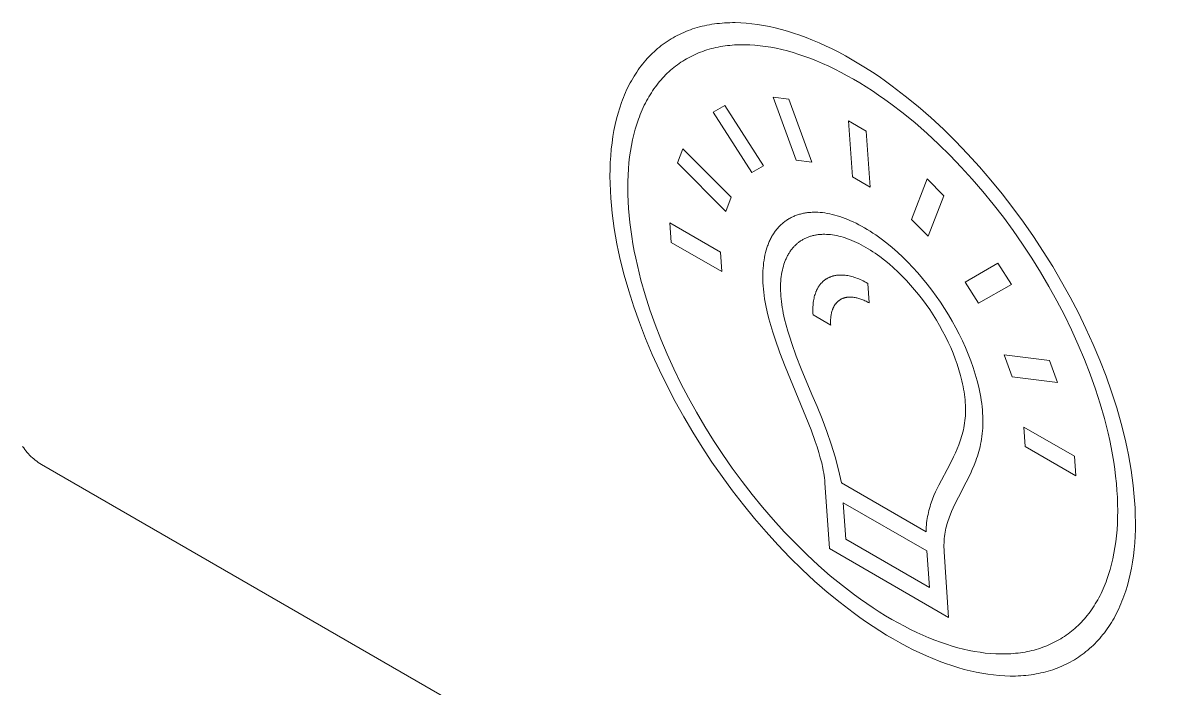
# Model space of a CAD drawing. Header units: millimetres. Extents: x -279 to 4999, y 61 to 3536.
# Drawn here: x 3484.8 to 3538, y 1897.8 to 1929.1 of the extents above; entities that cross this region are included whole.
import ezdxf

# ---------------------------------------------------------------- set-up
doc = ezdxf.new("R2010")
doc.units = ezdxf.units.MM
doc.layers.add('ZANO_R', color=7, linetype='Continuous', lineweight=0)

msp = doc.modelspace()

# ---------------------------------------------------------------- linework, layer by layer
at = {"layer": 'ZANO_R'}
for p, q in [((3516.853, 1928.907), (3516.74, 1928.881)), ((3516.967, 1928.931), (3516.853, 1928.907)), ((3517.083, 1928.953), (3516.967, 1928.931)), ((3517.2, 1928.973), (3517.083, 1928.953)), ((3517.318, 1928.991), (3517.2, 1928.973)), ((3517.437, 1929.006), (3517.318, 1928.991)), ((3517.557, 1929.019), (3517.437, 1929.006)), ((3517.678, 1929.03), (3517.557, 1929.019)), ((3517.801, 1929.039), (3517.678, 1929.03)), ((3517.924, 1929.046), (3517.801, 1929.039)), ((3518.049, 1929.05), (3517.924, 1929.046)), ((3518.174, 1929.052), (3518.049, 1929.05)), ((3518.301, 1929.052), (3518.174, 1929.052)), ((3518.557, 1929.044), (3518.301, 1929.052)), ((3518.818, 1929.028), (3518.557, 1929.044)), ((3519.083, 1929.003), (3518.818, 1929.028)), ((3519.351, 1928.968), (3519.083, 1929.003)), ((3519.623, 1928.924), (3519.351, 1928.968)), ((3519.9, 1928.871), (3519.623, 1928.924)), ((3515.477, 1928.397), (3515.38, 1928.343)), ((3515.575, 1928.449), (3515.477, 1928.397)), ((3515.675, 1928.499), (3515.575, 1928.449)), ((3515.776, 1928.547), (3515.675, 1928.499)), ((3515.878, 1928.592), (3515.776, 1928.547)), ((3515.981, 1928.636), (3515.878, 1928.592)), ((3516.086, 1928.677), (3515.981, 1928.636)), ((3516.192, 1928.717), (3516.086, 1928.677)), ((3516.299, 1928.754), (3516.192, 1928.717)), ((3516.407, 1928.789), (3516.299, 1928.754)), ((3516.517, 1928.822), (3516.407, 1928.789)), ((3516.628, 1928.852), (3516.517, 1928.822)), ((3516.74, 1928.881), (3516.628, 1928.852)), ((3520.179, 1928.809), (3519.9, 1928.871)), ((3520.463, 1928.737), (3520.179, 1928.809)), ((3520.749, 1928.656), (3520.463, 1928.737)), ((3521.04, 1928.565), (3520.749, 1928.656)), ((3521.333, 1928.464), (3521.04, 1928.565)), ((3521.63, 1928.355), (3521.333, 1928.464)), ((3514.741, 1927.906), (3514.655, 1927.835)), ((3514.828, 1927.974), (3514.741, 1927.906)), ((3514.916, 1928.041), (3514.828, 1927.974)), ((3515.007, 1928.105), (3514.916, 1928.041)), ((3515.098, 1928.168), (3515.007, 1928.105)), ((3515.191, 1928.228), (3515.098, 1928.168)), ((3515.285, 1928.286), (3515.191, 1928.228)), ((3515.38, 1928.343), (3515.285, 1928.286)), ((3517.177, 1927.83), (3517.281, 1927.857)), ((3517.281, 1927.857), (3517.387, 1927.881)), ((3517.387, 1927.881), (3517.493, 1927.904)), ((3517.493, 1927.904), (3517.601, 1927.924)), ((3517.601, 1927.924), (3517.71, 1927.943)), ((3517.71, 1927.943), (3517.82, 1927.959)), ((3517.82, 1927.959), (3517.931, 1927.974)), ((3517.931, 1927.974), (3518.043, 1927.986)), ((3518.043, 1927.986), (3518.156, 1927.996)), ((3518.156, 1927.996), (3518.27, 1928.004)), ((3518.27, 1928.004), (3518.385, 1928.01)), ((3518.385, 1928.01), (3518.501, 1928.014)), ((3518.501, 1928.014), (3518.619, 1928.016)), ((3518.619, 1928.016), (3518.737, 1928.016)), ((3518.737, 1928.016), (3518.976, 1928.009)), ((3518.976, 1928.009), (3519.219, 1927.994)), ((3519.219, 1927.994), (3519.466, 1927.97)), ((3519.466, 1927.97), (3519.716, 1927.938)), ((3519.716, 1927.938), (3519.97, 1927.897)), ((3519.97, 1927.897), (3520.227, 1927.848)), ((3520.227, 1927.848), (3520.488, 1927.79)), ((3521.929, 1928.235), (3521.63, 1928.355)), ((3522.232, 1928.106), (3521.929, 1928.235)), ((3522.538, 1927.967), (3522.232, 1928.106)), ((3522.847, 1927.818), (3522.538, 1927.967)), ((3514.17, 1927.369), (3514.095, 1927.284)), ((3514.247, 1927.451), (3514.17, 1927.369)), ((3514.326, 1927.532), (3514.247, 1927.451)), ((3514.406, 1927.611), (3514.326, 1927.532)), ((3514.487, 1927.688), (3514.406, 1927.611)), ((3514.57, 1927.762), (3514.487, 1927.688)), ((3514.655, 1927.835), (3514.57, 1927.762)), ((3515.924, 1927.302), (3516.013, 1927.355)), ((3516.013, 1927.355), (3516.104, 1927.405)), ((3516.104, 1927.405), (3516.195, 1927.454)), ((3516.195, 1927.454), (3516.288, 1927.5)), ((3516.288, 1927.5), (3516.382, 1927.545)), ((3516.382, 1927.545), (3516.477, 1927.588)), ((3516.477, 1927.588), (3516.574, 1927.628)), ((3516.574, 1927.628), (3516.671, 1927.667)), ((3516.671, 1927.667), (3516.77, 1927.703)), ((3516.77, 1927.703), (3516.87, 1927.738)), ((3516.87, 1927.738), (3516.971, 1927.771)), ((3516.971, 1927.771), (3517.073, 1927.801)), ((3517.073, 1927.801), (3517.177, 1927.83)), ((3520.488, 1927.79), (3520.752, 1927.723)), ((3520.752, 1927.723), (3521.02, 1927.647)), ((3521.02, 1927.647), (3521.29, 1927.562)), ((3521.29, 1927.562), (3521.564, 1927.469)), ((3521.564, 1927.469), (3521.841, 1927.366)), ((3521.841, 1927.366), (3522.12, 1927.255)), ((3523.158, 1927.659), (3522.847, 1927.818)), ((3523.472, 1927.491), (3523.158, 1927.659)), ((3523.788, 1927.312), (3523.472, 1927.491)), ((3524.106, 1927.125), (3523.788, 1927.312)), ((3513.739, 1926.83), (3513.673, 1926.733)), ((3513.807, 1926.925), (3513.739, 1926.83)), ((3513.877, 1927.018), (3513.807, 1926.925)), ((3513.948, 1927.108), (3513.877, 1927.018)), ((3514.021, 1927.197), (3513.948, 1927.108)), ((3514.095, 1927.284), (3514.021, 1927.197)), ((3515.181, 1926.744), (3515.258, 1926.814)), ((3515.258, 1926.814), (3515.337, 1926.881)), ((3515.337, 1926.881), (3515.417, 1926.947)), ((3515.417, 1926.947), (3515.498, 1927.011)), ((3515.498, 1927.011), (3515.581, 1927.073)), ((3515.581, 1927.073), (3515.665, 1927.134)), ((3515.665, 1927.134), (3515.75, 1927.192)), ((3515.75, 1927.192), (3515.837, 1927.248)), ((3515.837, 1927.248), (3515.924, 1927.302)), ((3522.12, 1927.255), (3522.402, 1927.134)), ((3522.402, 1927.134), (3522.688, 1927.004)), ((3522.688, 1927.004), (3522.975, 1926.866)), ((3522.975, 1926.866), (3523.266, 1926.718)), ((3524.422, 1926.93), (3524.106, 1927.125)), ((3524.736, 1926.727), (3524.422, 1926.93)), ((3513.423, 1926.327), (3513.365, 1926.221)), ((3513.483, 1926.432), (3513.423, 1926.327)), ((3513.545, 1926.534), (3513.483, 1926.432)), ((3513.608, 1926.635), (3513.545, 1926.534)), ((3513.673, 1926.733), (3513.608, 1926.635)), ((3514.678, 1926.204), (3514.745, 1926.286)), ((3514.745, 1926.286), (3514.815, 1926.367)), ((3514.815, 1926.367), (3514.885, 1926.446)), ((3514.885, 1926.446), (3514.957, 1926.524)), ((3514.957, 1926.524), (3515.03, 1926.599)), ((3515.03, 1926.599), (3515.105, 1926.672)), ((3515.105, 1926.672), (3515.181, 1926.744)), ((3523.266, 1926.718), (3523.558, 1926.561)), ((3523.558, 1926.561), (3523.854, 1926.394)), ((3523.854, 1926.394), (3524.149, 1926.219)), ((3525.049, 1926.517), (3524.736, 1926.727)), ((3525.36, 1926.3), (3525.049, 1926.517)), ((3525.67, 1926.075), (3525.36, 1926.3)), ((3513.148, 1925.776), (3513.098, 1925.661)), ((3513.2, 1925.89), (3513.148, 1925.776)), ((3513.253, 1926.003), (3513.2, 1925.89)), ((3513.308, 1926.113), (3513.253, 1926.003)), ((3513.365, 1926.221), (3513.308, 1926.113)), ((3514.302, 1925.669), (3514.361, 1925.762)), ((3514.361, 1925.762), (3514.421, 1925.854)), ((3514.421, 1925.854), (3514.483, 1925.944)), ((3514.483, 1925.944), (3514.547, 1926.033)), ((3514.547, 1926.033), (3514.612, 1926.119)), ((3514.612, 1926.119), (3514.678, 1926.204)), ((3524.149, 1926.219), (3524.444, 1926.037)), ((3524.444, 1926.037), (3524.737, 1925.848)), ((3524.737, 1925.848), (3525.029, 1925.653)), ((3526.283, 1925.606), (3525.67, 1926.075)), ((3512.958, 1925.301), (3512.873, 1925.053)), ((3513.003, 1925.423), (3512.958, 1925.301)), ((3513.049, 1925.543), (3513.003, 1925.423)), ((3513.098, 1925.661), (3513.049, 1925.543)), ((3514.03, 1925.173), (3514.081, 1925.275)), ((3514.081, 1925.275), (3514.134, 1925.376)), ((3514.134, 1925.376), (3514.189, 1925.476)), ((3514.189, 1925.476), (3514.245, 1925.573)), ((3514.245, 1925.573), (3514.302, 1925.669)), ((3520.072, 1925.557), (3521.155, 1922.601)), ((3520.814, 1925.465), (3520.072, 1925.557)), ((3521.897, 1922.509), (3520.814, 1925.465)), ((3525.029, 1925.653), (3525.319, 1925.45)), ((3525.319, 1925.45), (3525.608, 1925.241)), ((3525.608, 1925.241), (3526.18, 1924.804)), ((3526.888, 1925.111), (3526.283, 1925.606)), ((3512.795, 1924.797), (3512.724, 1924.533)), ((3512.873, 1925.053), (3512.795, 1924.797)), ((3513.796, 1924.632), (3513.84, 1924.744)), ((3513.84, 1924.744), (3513.885, 1924.854)), ((3513.885, 1924.854), (3513.932, 1924.962)), ((3513.932, 1924.962), (3513.98, 1925.068)), ((3513.98, 1925.068), (3514.03, 1925.173)), ((3517.807, 1925.159), (3517.266, 1924.848)), ((3517.266, 1924.848), (3519.079, 1922.018)), ((3519.62, 1922.328), (3517.807, 1925.159)), ((3526.18, 1924.804), (3526.744, 1924.342)), ((3527.485, 1924.591), (3526.888, 1925.111)), ((3512.66, 1924.262), (3512.604, 1923.984)), ((3512.724, 1924.533), (3512.66, 1924.262)), ((3513.602, 1924.048), (3513.675, 1924.287)), ((3513.675, 1924.287), (3513.754, 1924.519)), ((3513.754, 1924.519), (3513.796, 1924.632)), ((3524.44, 1923.964), (3523.61, 1924.443)), ((3523.61, 1924.443), (3523.797, 1921.813)), ((3526.744, 1924.342), (3527.3, 1923.857)), ((3528.071, 1924.047), (3527.485, 1924.591)), ((3512.554, 1923.699), (3512.513, 1923.406)), ((3512.604, 1923.984), (3512.554, 1923.699)), ((3513.477, 1923.55), (3513.536, 1923.802)), ((3513.536, 1923.802), (3513.602, 1924.048)), ((3524.627, 1921.334), (3524.44, 1923.964)), ((3527.3, 1923.857), (3527.847, 1923.35)), ((3528.646, 1923.481), (3528.071, 1924.047)), ((3512.479, 1923.106), (3512.452, 1922.8)), ((3512.513, 1923.406), (3512.479, 1923.106)), ((3513.378, 1923.024), (3513.424, 1923.29)), ((3513.424, 1923.29), (3513.477, 1923.55)), ((3515.841, 1923.131), (3515.584, 1922.465)), ((3518.11, 1920.855), (3515.841, 1923.131)), ((3527.847, 1923.35), (3528.383, 1922.822)), ((3529.21, 1922.894), (3528.646, 1923.481)), ((3512.452, 1922.8), (3512.433, 1922.486)), ((3513.308, 1922.472), (3513.34, 1922.752)), ((3513.34, 1922.752), (3513.378, 1923.024)), ((3521.155, 1922.601), (3521.897, 1922.509)), ((3528.383, 1922.822), (3528.909, 1922.274)), ((3529.762, 1922.287), (3529.21, 1922.894)), ((3512.422, 1922.165), (3512.418, 1921.838)), ((3512.433, 1922.486), (3512.422, 1922.165)), ((3513.265, 1921.893), (3513.283, 1922.186)), ((3513.283, 1922.186), (3513.308, 1922.472)), ((3515.584, 1922.465), (3517.853, 1920.19)), ((3519.079, 1922.018), (3519.62, 1922.328)), ((3528.909, 1922.274), (3529.423, 1921.709)), ((3530.3, 1921.662), (3529.762, 1922.287)), ((3512.418, 1921.838), (3512.423, 1921.503)), ((3512.423, 1921.503), (3512.436, 1921.162)), ((3513.252, 1921.289), (3513.255, 1921.594)), ((3513.255, 1921.594), (3513.265, 1921.893)), ((3523.797, 1921.813), (3524.627, 1921.334)), ((3527.307, 1921.717), (3526.571, 1919.817)), ((3528.099, 1920.923), (3527.307, 1921.717)), ((3529.423, 1921.709), (3529.925, 1921.126)), ((3530.824, 1921.02), (3530.3, 1921.662)), ((3512.436, 1921.162), (3512.457, 1920.814)), ((3513.256, 1920.977), (3513.252, 1921.289)), ((3513.268, 1920.659), (3513.256, 1920.977)), ((3529.925, 1921.126), (3530.414, 1920.527)), ((3531.333, 1920.362), (3530.824, 1921.02)), ((3512.457, 1920.814), (3512.486, 1920.461)), ((3512.486, 1920.461), (3512.522, 1920.106)), ((3513.287, 1920.334), (3513.268, 1920.659)), ((3517.853, 1920.19), (3518.11, 1920.855)), ((3527.363, 1919.023), (3528.099, 1920.923)), ((3530.414, 1920.527), (3530.889, 1919.913)), ((3512.522, 1920.106), (3512.567, 1919.748)), ((3513.314, 1920.005), (3513.287, 1920.334)), ((3513.348, 1919.674), (3513.314, 1920.005)), ((3520.877, 1919.876), (3520.836, 1919.853)), ((3520.918, 1919.898), (3520.877, 1919.876)), ((3520.96, 1919.919), (3520.918, 1919.898)), ((3521.002, 1919.939), (3520.96, 1919.919)), ((3521.045, 1919.958), (3521.002, 1919.939)), ((3521.088, 1919.977), (3521.045, 1919.958)), ((3521.132, 1919.994), (3521.088, 1919.977)), ((3521.177, 1920.01), (3521.132, 1919.994)), ((3521.222, 1920.026), (3521.177, 1920.01)), ((3521.267, 1920.041), (3521.222, 1920.026)), ((3521.313, 1920.054), (3521.267, 1920.041)), ((3521.36, 1920.067), (3521.313, 1920.054)), ((3521.407, 1920.079), (3521.36, 1920.067)), ((3521.454, 1920.09), (3521.407, 1920.079)), ((3521.502, 1920.101), (3521.454, 1920.09)), ((3521.551, 1920.11), (3521.502, 1920.101)), ((3521.6, 1920.118), (3521.551, 1920.11)), ((3521.649, 1920.125), (3521.6, 1920.118)), ((3521.699, 1920.132), (3521.649, 1920.125)), ((3521.75, 1920.137), (3521.699, 1920.132)), ((3521.8, 1920.142), (3521.75, 1920.137)), ((3521.852, 1920.146), (3521.8, 1920.142)), ((3521.904, 1920.148), (3521.852, 1920.146)), ((3521.956, 1920.15), (3521.904, 1920.148)), ((3522.009, 1920.151), (3521.956, 1920.15)), ((3522.062, 1920.151), (3522.009, 1920.151)), ((3522.169, 1920.148), (3522.062, 1920.151)), ((3522.279, 1920.141), (3522.169, 1920.148)), ((3522.39, 1920.131), (3522.279, 1920.141)), ((3522.503, 1920.116), (3522.39, 1920.131)), ((3522.617, 1920.098), (3522.503, 1920.116)), ((3522.733, 1920.075), (3522.617, 1920.098)), ((3522.85, 1920.049), (3522.733, 1920.075)), ((3522.969, 1920.019), (3522.85, 1920.049)), ((3523.089, 1919.985), (3522.969, 1920.019)), ((3523.211, 1919.947), (3523.089, 1919.985)), ((3523.334, 1919.905), (3523.211, 1919.947)), ((3523.459, 1919.858), (3523.334, 1919.905)), ((3530.889, 1919.913), (3531.349, 1919.287)), ((3531.826, 1919.69), (3531.333, 1920.362)), ((3512.567, 1919.748), (3512.619, 1919.388)), ((3512.619, 1919.388), (3512.678, 1919.027)), ((3513.39, 1919.341), (3513.348, 1919.674)), ((3513.438, 1919.005), (3513.39, 1919.341)), ((3517.599, 1918.28), (3515.226, 1919.65)), ((3515.226, 1919.65), (3515.291, 1918.732)), ((3520.265, 1919.373), (3520.235, 1919.335)), ((3520.297, 1919.409), (3520.265, 1919.373)), ((3520.328, 1919.445), (3520.297, 1919.409)), ((3520.361, 1919.479), (3520.328, 1919.445)), ((3520.394, 1919.513), (3520.361, 1919.479)), ((3520.427, 1919.546), (3520.394, 1919.513)), ((3520.461, 1919.579), (3520.427, 1919.546)), ((3520.496, 1919.61), (3520.461, 1919.579)), ((3520.532, 1919.64), (3520.496, 1919.61)), ((3520.568, 1919.67), (3520.532, 1919.64)), ((3520.604, 1919.699), (3520.568, 1919.67)), ((3520.641, 1919.727), (3520.604, 1919.699)), ((3520.679, 1919.754), (3520.641, 1919.727)), ((3520.718, 1919.78), (3520.679, 1919.754)), ((3520.757, 1919.805), (3520.718, 1919.78)), ((3520.796, 1919.83), (3520.757, 1919.805)), ((3520.836, 1919.853), (3520.796, 1919.83)), ((3523.585, 1919.808), (3523.459, 1919.858)), ((3523.712, 1919.754), (3523.585, 1919.808)), ((3523.84, 1919.696), (3523.712, 1919.754)), ((3523.97, 1919.633), (3523.84, 1919.696)), ((3524.1, 1919.567), (3523.97, 1919.633)), ((3524.232, 1919.496), (3524.1, 1919.567)), ((3524.365, 1919.421), (3524.232, 1919.496)), ((3524.498, 1919.342), (3524.365, 1919.421)), ((3524.631, 1919.259), (3524.498, 1919.342)), ((3526.571, 1919.817), (3527.363, 1919.023)), ((3532.303, 1919.004), (3531.826, 1919.69)), ((3512.678, 1919.027), (3512.745, 1918.664)), ((3513.494, 1918.668), (3513.438, 1919.005)), ((3519.921, 1918.824), (3519.899, 1918.776)), ((3519.943, 1918.871), (3519.921, 1918.824)), ((3519.967, 1918.918), (3519.943, 1918.871)), ((3519.99, 1918.963), (3519.967, 1918.918)), ((3520.015, 1919.008), (3519.99, 1918.963)), ((3520.04, 1919.052), (3520.015, 1919.008)), ((3520.066, 1919.095), (3520.04, 1919.052)), ((3520.092, 1919.137), (3520.066, 1919.095)), ((3520.12, 1919.178), (3520.092, 1919.137)), ((3520.148, 1919.219), (3520.12, 1919.178)), ((3520.176, 1919.258), (3520.148, 1919.219)), ((3520.205, 1919.297), (3520.176, 1919.258)), ((3520.235, 1919.335), (3520.205, 1919.297)), ((3521.37, 1918.804), (3521.402, 1918.825)), ((3521.402, 1918.825), (3521.436, 1918.846)), ((3521.436, 1918.846), (3521.469, 1918.865)), ((3521.469, 1918.865), (3521.503, 1918.885)), ((3521.503, 1918.885), (3521.538, 1918.903)), ((3521.538, 1918.903), (3521.573, 1918.92)), ((3521.573, 1918.92), (3521.608, 1918.937)), ((3521.608, 1918.937), (3521.644, 1918.953)), ((3521.644, 1918.953), (3521.681, 1918.969)), ((3521.681, 1918.969), (3521.718, 1918.983)), ((3521.718, 1918.983), (3521.755, 1918.997)), ((3521.755, 1918.997), (3521.793, 1919.01)), ((3521.793, 1919.01), (3521.831, 1919.023)), ((3521.831, 1919.023), (3521.869, 1919.034)), ((3521.869, 1919.034), (3521.908, 1919.045)), ((3521.908, 1919.045), (3521.948, 1919.055)), ((3521.948, 1919.055), (3521.988, 1919.064)), ((3521.988, 1919.064), (3522.028, 1919.073)), ((3522.028, 1919.073), (3522.069, 1919.08)), ((3522.069, 1919.08), (3522.11, 1919.087)), ((3522.11, 1919.087), (3522.151, 1919.094)), ((3522.151, 1919.094), (3522.193, 1919.099)), ((3522.193, 1919.099), (3522.236, 1919.104)), ((3522.236, 1919.104), (3522.278, 1919.108)), ((3522.278, 1919.108), (3522.321, 1919.111)), ((3522.321, 1919.111), (3522.365, 1919.113)), ((3522.365, 1919.113), (3522.409, 1919.114)), ((3522.409, 1919.114), (3522.453, 1919.115)), ((3522.453, 1919.115), (3522.498, 1919.115)), ((3522.498, 1919.115), (3522.588, 1919.113)), ((3522.588, 1919.113), (3522.68, 1919.107)), ((3522.68, 1919.107), (3522.773, 1919.098)), ((3522.773, 1919.098), (3522.867, 1919.086)), ((3522.867, 1919.086), (3522.963, 1919.07)), ((3522.963, 1919.07), (3523.061, 1919.051)), ((3523.061, 1919.051), (3523.159, 1919.029)), ((3523.159, 1919.029), (3523.259, 1919.004)), ((3523.259, 1919.004), (3523.36, 1918.976)), ((3523.36, 1918.976), (3523.462, 1918.944)), ((3523.462, 1918.944), (3523.565, 1918.908)), ((3523.565, 1918.908), (3523.67, 1918.87)), ((3523.67, 1918.87), (3523.775, 1918.827)), ((3523.775, 1918.827), (3523.882, 1918.782)), ((3524.763, 1919.174), (3524.631, 1919.259)), ((3524.894, 1919.085), (3524.763, 1919.174)), ((3525.025, 1918.994), (3524.894, 1919.085)), ((3525.154, 1918.899), (3525.025, 1918.994)), ((3525.412, 1918.701), (3525.154, 1918.899)), ((3531.349, 1919.287), (3531.793, 1918.647)), ((3532.762, 1918.307), (3532.303, 1919.004)), ((3512.745, 1918.664), (3512.82, 1918.298)), ((3512.82, 1918.298), (3512.901, 1917.932)), ((3513.556, 1918.329), (3513.494, 1918.668)), ((3513.626, 1917.989), (3513.556, 1918.329)), ((3515.291, 1918.732), (3517.665, 1917.362)), ((3517.665, 1917.362), (3517.599, 1918.28)), ((3519.751, 1918.365), (3519.721, 1918.255)), ((3519.784, 1918.473), (3519.751, 1918.365)), ((3519.819, 1918.577), (3519.784, 1918.473)), ((3519.838, 1918.628), (3519.819, 1918.577)), ((3519.858, 1918.678), (3519.838, 1918.628)), ((3519.878, 1918.728), (3519.858, 1918.678)), ((3519.899, 1918.776), (3519.878, 1918.728)), ((3520.845, 1918.264), (3520.868, 1918.299)), ((3520.868, 1918.299), (3520.891, 1918.333)), ((3520.891, 1918.333), (3520.915, 1918.366)), ((3520.915, 1918.366), (3520.94, 1918.399)), ((3520.94, 1918.399), (3520.965, 1918.431)), ((3520.965, 1918.431), (3520.99, 1918.462)), ((3520.99, 1918.462), (3521.016, 1918.493)), ((3521.016, 1918.493), (3521.043, 1918.523)), ((3521.043, 1918.523), (3521.07, 1918.552)), ((3521.07, 1918.552), (3521.098, 1918.58)), ((3521.098, 1918.58), (3521.126, 1918.608)), ((3521.126, 1918.608), (3521.155, 1918.635)), ((3521.155, 1918.635), (3521.184, 1918.661)), ((3521.184, 1918.661), (3521.214, 1918.687)), ((3521.214, 1918.687), (3521.244, 1918.712)), ((3521.244, 1918.712), (3521.275, 1918.736)), ((3521.275, 1918.736), (3521.306, 1918.759)), ((3521.306, 1918.759), (3521.337, 1918.782)), ((3521.337, 1918.782), (3521.37, 1918.804)), ((3523.882, 1918.782), (3523.99, 1918.733)), ((3523.99, 1918.733), (3524.098, 1918.681)), ((3524.098, 1918.681), (3524.208, 1918.625)), ((3524.208, 1918.625), (3524.319, 1918.565)), ((3524.319, 1918.565), (3524.43, 1918.503)), ((3524.43, 1918.503), (3524.542, 1918.437)), ((3524.542, 1918.437), (3524.653, 1918.368)), ((3524.653, 1918.368), (3524.764, 1918.296)), ((3524.764, 1918.296), (3524.874, 1918.222)), ((3525.666, 1918.493), (3525.412, 1918.701)), ((3525.916, 1918.274), (3525.666, 1918.493)), ((3531.793, 1918.647), (3532.221, 1917.997)), ((3533.203, 1917.599), (3532.762, 1918.307)), ((3512.901, 1917.932), (3513.085, 1917.195)), ((3513.702, 1917.647), (3513.626, 1917.989)), ((3519.633, 1917.782), (3519.618, 1917.656)), ((3519.65, 1917.904), (3519.633, 1917.782)), ((3519.671, 1918.024), (3519.65, 1917.904)), ((3519.695, 1918.141), (3519.671, 1918.024)), ((3519.721, 1918.255), (3519.695, 1918.141)), ((3520.586, 1917.707), (3520.616, 1917.795)), ((3520.616, 1917.795), (3520.632, 1917.837)), ((3520.632, 1917.837), (3520.648, 1917.88)), ((3520.648, 1917.88), (3520.665, 1917.921)), ((3520.665, 1917.921), (3520.683, 1917.962)), ((3520.683, 1917.962), (3520.701, 1918.002)), ((3520.701, 1918.002), (3520.72, 1918.042)), ((3520.72, 1918.042), (3520.739, 1918.08)), ((3520.739, 1918.08), (3520.759, 1918.118)), ((3520.759, 1918.118), (3520.78, 1918.156)), ((3520.78, 1918.156), (3520.801, 1918.193)), ((3520.801, 1918.193), (3520.823, 1918.229)), ((3520.823, 1918.229), (3520.845, 1918.264)), ((3524.874, 1918.222), (3524.984, 1918.146)), ((3524.984, 1918.146), (3525.093, 1918.067)), ((3525.093, 1918.067), (3525.309, 1917.902)), ((3525.309, 1917.902), (3525.522, 1917.727)), ((3526.162, 1918.045), (3525.916, 1918.274)), ((3526.403, 1917.806), (3526.162, 1918.045)), ((3526.639, 1917.559), (3526.403, 1917.806)), ((3530.634, 1917.753), (3529.088, 1916.866)), ((3531.267, 1916.765), (3530.634, 1917.753)), ((3532.221, 1917.997), (3532.632, 1917.337)), ((3513.873, 1916.96), (3513.702, 1917.647)), ((3519.595, 1917.261), (3519.593, 1917.123)), ((3519.599, 1917.396), (3519.595, 1917.261)), ((3519.607, 1917.527), (3519.599, 1917.396)), ((3519.618, 1917.656), (3519.607, 1917.527)), ((3520.459, 1917.127), (3520.474, 1917.23)), ((3520.474, 1917.23), (3520.491, 1917.331)), ((3520.491, 1917.331), (3520.511, 1917.429)), ((3520.511, 1917.429), (3520.534, 1917.524)), ((3520.534, 1917.524), (3520.559, 1917.617)), ((3520.559, 1917.617), (3520.586, 1917.707)), ((3525.522, 1917.727), (3525.732, 1917.544)), ((3525.732, 1917.544), (3525.938, 1917.353)), ((3525.938, 1917.353), (3526.141, 1917.153)), ((3526.87, 1917.304), (3526.639, 1917.559)), ((3527.096, 1917.041), (3526.87, 1917.304)), ((3532.632, 1917.337), (3533.026, 1916.669)), ((3533.625, 1916.883), (3533.203, 1917.599)), ((3513.085, 1917.195), (3513.297, 1916.455)), ((3514.071, 1916.269), (3513.873, 1916.96)), ((3519.593, 1917.123), (3519.595, 1916.983)), ((3519.595, 1916.983), (3519.6, 1916.84)), ((3519.6, 1916.84), (3519.609, 1916.694)), ((3519.609, 1916.694), (3519.622, 1916.544)), ((3520.426, 1916.575), (3520.427, 1916.69)), ((3520.427, 1916.69), (3520.431, 1916.803)), ((3520.431, 1916.803), (3520.438, 1916.914)), ((3520.438, 1916.914), (3520.447, 1917.022)), ((3520.447, 1917.022), (3520.459, 1917.127)), ((3522.242, 1916.699), (3522.227, 1916.677)), ((3522.257, 1916.721), (3522.242, 1916.699)), ((3522.273, 1916.742), (3522.257, 1916.721)), ((3522.289, 1916.763), (3522.273, 1916.742)), ((3522.306, 1916.783), (3522.289, 1916.763)), ((3522.323, 1916.802), (3522.306, 1916.783)), ((3522.34, 1916.822), (3522.323, 1916.802)), ((3522.357, 1916.84), (3522.34, 1916.822)), ((3522.375, 1916.859), (3522.357, 1916.84)), ((3522.393, 1916.877), (3522.375, 1916.859)), ((3522.412, 1916.894), (3522.393, 1916.877)), ((3522.431, 1916.911), (3522.412, 1916.894)), ((3522.45, 1916.928), (3522.431, 1916.911)), ((3522.469, 1916.944), (3522.45, 1916.928)), ((3522.489, 1916.959), (3522.469, 1916.944)), ((3522.509, 1916.974), (3522.489, 1916.959)), ((3522.53, 1916.989), (3522.509, 1916.974)), ((3522.551, 1917.003), (3522.53, 1916.989)), ((3522.572, 1917.017), (3522.551, 1917.003)), ((3522.593, 1917.03), (3522.572, 1917.017)), ((3522.615, 1917.043), (3522.593, 1917.03)), ((3522.637, 1917.055), (3522.615, 1917.043)), ((3522.659, 1917.067), (3522.637, 1917.055)), ((3522.682, 1917.079), (3522.659, 1917.067)), ((3522.705, 1917.089), (3522.682, 1917.079)), ((3522.728, 1917.1), (3522.705, 1917.089)), ((3522.751, 1917.11), (3522.728, 1917.1)), ((3522.775, 1917.119), (3522.751, 1917.11)), ((3522.799, 1917.128), (3522.775, 1917.119)), ((3522.823, 1917.136), (3522.799, 1917.128)), ((3522.848, 1917.144), (3522.823, 1917.136)), ((3522.873, 1917.152), (3522.848, 1917.144)), ((3522.898, 1917.159), (3522.873, 1917.152)), ((3522.924, 1917.165), (3522.898, 1917.159)), ((3522.949, 1917.171), (3522.924, 1917.165)), ((3522.975, 1917.177), (3522.949, 1917.171)), ((3523.002, 1917.182), (3522.975, 1917.177)), ((3523.028, 1917.186), (3523.002, 1917.182)), ((3523.055, 1917.19), (3523.028, 1917.186)), ((3523.082, 1917.194), (3523.055, 1917.19)), ((3523.109, 1917.197), (3523.082, 1917.194)), ((3523.137, 1917.199), (3523.109, 1917.197)), ((3523.165, 1917.201), (3523.137, 1917.199)), ((3523.193, 1917.203), (3523.165, 1917.201)), ((3523.221, 1917.204), (3523.193, 1917.203)), ((3523.249, 1917.204), (3523.221, 1917.204)), ((3523.278, 1917.204), (3523.249, 1917.204)), ((3523.336, 1917.203), (3523.278, 1917.204)), ((3523.396, 1917.199), (3523.336, 1917.203)), ((3523.456, 1917.193), (3523.396, 1917.199)), ((3523.517, 1917.185), (3523.456, 1917.193)), ((3523.579, 1917.175), (3523.517, 1917.185)), ((3523.641, 1917.163), (3523.579, 1917.175)), ((3523.705, 1917.149), (3523.641, 1917.163)), ((3523.769, 1917.133), (3523.705, 1917.149)), ((3523.834, 1917.114), (3523.769, 1917.133)), ((3523.9, 1917.094), (3523.834, 1917.114)), ((3523.967, 1917.071), (3523.9, 1917.094)), ((3524.034, 1917.046), (3523.967, 1917.071)), ((3524.103, 1917.019), (3524.034, 1917.046)), ((3524.171, 1916.989), (3524.103, 1917.019)), ((3524.241, 1916.958), (3524.171, 1916.989)), ((3524.311, 1916.924), (3524.241, 1916.958)), ((3524.382, 1916.888), (3524.311, 1916.924)), ((3524.453, 1916.85), (3524.382, 1916.888)), ((3524.525, 1916.809), (3524.453, 1916.85)), ((3524.59, 1915.891), (3524.525, 1916.809)), ((3526.141, 1917.153), (3526.339, 1916.947)), ((3526.339, 1916.947), (3526.533, 1916.733)), ((3526.533, 1916.733), (3526.723, 1916.513)), ((3527.315, 1916.771), (3527.096, 1917.041)), ((3527.529, 1916.494), (3527.315, 1916.771)), ((3529.088, 1916.866), (3529.721, 1915.878)), ((3529.721, 1915.878), (3531.267, 1916.765)), ((3534.027, 1916.158), (3533.625, 1916.883)), ((3513.297, 1916.455), (3513.535, 1915.711)), ((3514.293, 1915.576), (3514.071, 1916.269)), ((3519.622, 1916.544), (3519.638, 1916.393)), ((3519.638, 1916.393), (3519.657, 1916.24)), ((3519.657, 1916.24), (3519.68, 1916.088)), ((3520.428, 1916.457), (3520.426, 1916.575)), ((3520.432, 1916.337), (3520.428, 1916.457)), ((3520.439, 1916.214), (3520.432, 1916.337)), ((3520.45, 1916.084), (3520.439, 1916.214)), ((3522.011, 1916.177), (3521.997, 1916.116)), ((3522.027, 1916.237), (3522.011, 1916.177)), ((3522.045, 1916.295), (3522.027, 1916.237)), ((3522.064, 1916.352), (3522.045, 1916.295)), ((3522.075, 1916.38), (3522.064, 1916.352)), ((3522.085, 1916.407), (3522.075, 1916.38)), ((3522.096, 1916.434), (3522.085, 1916.407)), ((3522.108, 1916.46), (3522.096, 1916.434)), ((3522.119, 1916.486), (3522.108, 1916.46)), ((3522.132, 1916.511), (3522.119, 1916.486)), ((3522.144, 1916.536), (3522.132, 1916.511)), ((3522.157, 1916.561), (3522.144, 1916.536)), ((3522.17, 1916.585), (3522.157, 1916.561)), ((3522.184, 1916.609), (3522.17, 1916.585)), ((3522.198, 1916.632), (3522.184, 1916.609)), ((3522.212, 1916.655), (3522.198, 1916.632)), ((3522.227, 1916.677), (3522.212, 1916.655)), ((3523.501, 1916.149), (3523.52, 1916.153)), ((3523.52, 1916.153), (3523.538, 1916.156)), ((3523.538, 1916.156), (3523.557, 1916.159)), ((3523.557, 1916.159), (3523.576, 1916.161)), ((3523.576, 1916.161), (3523.595, 1916.163)), ((3523.595, 1916.163), (3523.615, 1916.165)), ((3523.615, 1916.165), (3523.634, 1916.166)), ((3523.634, 1916.166), (3523.654, 1916.167)), ((3523.654, 1916.167), (3523.674, 1916.168)), ((3523.674, 1916.168), (3523.694, 1916.168)), ((3523.694, 1916.168), (3523.714, 1916.168)), ((3523.714, 1916.168), (3523.755, 1916.167)), ((3523.755, 1916.167), (3523.796, 1916.165)), ((3523.796, 1916.165), (3523.839, 1916.161)), ((3523.839, 1916.161), (3523.882, 1916.155)), ((3523.882, 1916.155), (3523.925, 1916.148)), ((3526.723, 1916.513), (3526.908, 1916.287)), ((3526.908, 1916.287), (3527.087, 1916.055)), ((3527.735, 1916.212), (3527.529, 1916.494)), ((3527.935, 1915.924), (3527.735, 1916.212)), ((3533.026, 1916.669), (3533.4, 1915.993)), ((3534.408, 1915.426), (3534.027, 1916.158)), ((3513.535, 1915.711), (3513.8, 1914.967)), ((3519.68, 1916.088), (3519.706, 1915.934)), ((3519.706, 1915.934), (3519.735, 1915.779)), ((3519.735, 1915.779), (3519.801, 1915.468)), ((3520.465, 1915.953), (3520.45, 1916.084)), ((3520.482, 1915.82), (3520.465, 1915.953)), ((3520.503, 1915.686), (3520.482, 1915.82)), ((3520.526, 1915.55), (3520.503, 1915.686)), ((3521.943, 1915.639), (3521.942, 1915.565)), ((3521.945, 1915.712), (3521.943, 1915.639)), ((3521.95, 1915.783), (3521.945, 1915.712)), ((3521.956, 1915.853), (3521.95, 1915.783)), ((3521.963, 1915.921), (3521.956, 1915.853)), ((3521.973, 1915.988), (3521.963, 1915.921)), ((3521.984, 1916.053), (3521.973, 1915.988)), ((3521.997, 1916.116), (3521.984, 1916.053)), ((3522.875, 1915.608), (3522.883, 1915.627)), ((3522.883, 1915.627), (3522.891, 1915.645)), ((3522.891, 1915.645), (3522.899, 1915.664)), ((3522.899, 1915.664), (3522.908, 1915.681)), ((3522.908, 1915.681), (3522.917, 1915.699)), ((3522.917, 1915.699), (3522.926, 1915.716)), ((3522.926, 1915.716), (3522.935, 1915.733)), ((3522.935, 1915.733), (3522.945, 1915.75)), ((3522.945, 1915.75), (3522.955, 1915.766)), ((3522.955, 1915.766), (3522.965, 1915.782)), ((3522.965, 1915.782), (3522.975, 1915.798)), ((3522.975, 1915.798), (3522.986, 1915.814)), ((3522.986, 1915.814), (3522.997, 1915.829)), ((3522.997, 1915.829), (3523.008, 1915.844)), ((3523.008, 1915.844), (3523.019, 1915.858)), ((3523.019, 1915.858), (3523.031, 1915.872)), ((3523.031, 1915.872), (3523.042, 1915.886)), ((3523.042, 1915.886), (3523.054, 1915.9)), ((3523.054, 1915.9), (3523.067, 1915.913)), ((3523.067, 1915.913), (3523.079, 1915.926)), ((3523.079, 1915.926), (3523.092, 1915.938)), ((3523.092, 1915.938), (3523.105, 1915.951)), ((3523.105, 1915.951), (3523.118, 1915.962)), ((3523.118, 1915.962), (3523.132, 1915.974)), ((3523.132, 1915.974), (3523.146, 1915.985)), ((3523.146, 1915.985), (3523.159, 1915.996)), ((3523.159, 1915.996), (3523.174, 1916.007)), ((3523.174, 1916.007), (3523.188, 1916.017)), ((3523.188, 1916.017), (3523.203, 1916.027)), ((3523.203, 1916.027), (3523.217, 1916.037)), ((3523.217, 1916.037), (3523.232, 1916.046)), ((3523.232, 1916.046), (3523.248, 1916.055)), ((3523.248, 1916.055), (3523.263, 1916.064)), ((3523.263, 1916.064), (3523.279, 1916.072)), ((3523.279, 1916.072), (3523.295, 1916.08)), ((3523.295, 1916.08), (3523.311, 1916.088)), ((3523.311, 1916.088), (3523.327, 1916.095)), ((3523.327, 1916.095), (3523.344, 1916.102)), ((3523.344, 1916.102), (3523.36, 1916.109)), ((3523.36, 1916.109), (3523.377, 1916.115)), ((3523.377, 1916.115), (3523.394, 1916.121)), ((3523.394, 1916.121), (3523.412, 1916.126)), ((3523.412, 1916.126), (3523.429, 1916.132)), ((3523.429, 1916.132), (3523.447, 1916.137)), ((3523.447, 1916.137), (3523.465, 1916.141)), ((3523.465, 1916.141), (3523.483, 1916.145)), ((3523.483, 1916.145), (3523.501, 1916.149)), ((3523.925, 1916.148), (3523.969, 1916.14)), ((3523.969, 1916.14), (3524.014, 1916.13)), ((3524.014, 1916.13), (3524.059, 1916.118)), ((3524.059, 1916.118), (3524.105, 1916.105)), ((3524.105, 1916.105), (3524.151, 1916.091)), ((3524.151, 1916.091), (3524.198, 1916.075)), ((3524.198, 1916.075), (3524.245, 1916.057)), ((3524.245, 1916.057), (3524.293, 1916.038)), ((3524.293, 1916.038), (3524.342, 1916.017)), ((3524.342, 1916.017), (3524.39, 1915.995)), ((3524.39, 1915.995), (3524.44, 1915.971)), ((3524.44, 1915.971), (3524.489, 1915.946)), ((3524.489, 1915.946), (3524.539, 1915.919)), ((3524.539, 1915.919), (3524.59, 1915.891)), ((3527.087, 1916.055), (3527.261, 1915.818)), ((3527.261, 1915.818), (3527.428, 1915.577)), ((3528.127, 1915.631), (3527.935, 1915.924)), ((3528.311, 1915.334), (3528.127, 1915.631)), ((3533.4, 1915.993), (3533.756, 1915.311)), ((3514.54, 1914.882), (3514.293, 1915.576)), ((3519.801, 1915.468), (3519.879, 1915.153)), ((3519.879, 1915.153), (3519.967, 1914.837)), ((3520.553, 1915.413), (3520.526, 1915.55)), ((3520.614, 1915.136), (3520.553, 1915.413)), ((3520.685, 1914.854), (3520.614, 1915.136)), ((3521.942, 1915.565), (3521.943, 1915.489)), ((3521.943, 1915.489), (3521.946, 1915.411)), ((3521.946, 1915.411), (3521.951, 1915.332)), ((3521.951, 1915.332), (3522.781, 1914.853)), ((3522.775, 1915.069), (3522.777, 1915.12)), ((3522.777, 1915.12), (3522.78, 1915.17)), ((3522.78, 1915.17), (3522.784, 1915.219)), ((3522.784, 1915.219), (3522.79, 1915.267)), ((3522.79, 1915.267), (3522.796, 1915.314)), ((3522.796, 1915.314), (3522.804, 1915.359)), ((3522.804, 1915.359), (3522.813, 1915.404)), ((3522.813, 1915.404), (3522.824, 1915.447)), ((3522.824, 1915.447), (3522.835, 1915.489)), ((3522.835, 1915.489), (3522.847, 1915.53)), ((3522.847, 1915.53), (3522.861, 1915.569)), ((3522.861, 1915.569), (3522.868, 1915.589)), ((3522.868, 1915.589), (3522.875, 1915.608)), ((3527.428, 1915.577), (3527.59, 1915.331)), ((3527.59, 1915.331), (3527.745, 1915.082)), ((3528.488, 1915.032), (3528.311, 1915.334)), ((3533.756, 1915.311), (3534.091, 1914.624)), ((3534.767, 1914.69), (3534.408, 1915.426)), ((3513.8, 1914.967), (3514.089, 1914.222)), ((3514.809, 1914.188), (3514.54, 1914.882)), ((3519.967, 1914.837), (3520.063, 1914.518)), ((3520.766, 1914.568), (3520.685, 1914.854)), ((3520.855, 1914.279), (3520.766, 1914.568)), ((3522.775, 1915.016), (3522.775, 1915.069)), ((3522.775, 1914.963), (3522.775, 1915.016)), ((3522.778, 1914.908), (3522.775, 1914.963)), ((3522.781, 1914.853), (3522.778, 1914.908)), ((3527.745, 1915.082), (3527.894, 1914.83)), ((3527.894, 1914.83), (3528.036, 1914.575)), ((3528.036, 1914.575), (3528.17, 1914.317)), ((3528.656, 1914.728), (3528.488, 1915.032)), ((3528.815, 1914.421), (3528.656, 1914.728)), ((3534.091, 1914.624), (3534.405, 1913.933)), ((3535.104, 1913.949), (3534.767, 1914.69)), ((3514.089, 1914.222), (3514.402, 1913.479)), ((3515.102, 1913.495), (3514.809, 1914.188)), ((3520.063, 1914.518), (3520.168, 1914.197)), ((3520.168, 1914.197), (3520.397, 1913.552)), ((3520.952, 1913.987), (3520.855, 1914.279)), ((3528.17, 1914.317), (3528.296, 1914.058)), ((3528.296, 1914.058), (3528.415, 1913.797)), ((3528.965, 1914.112), (3528.815, 1914.421)), ((3529.106, 1913.801), (3528.965, 1914.112)), ((3515.416, 1912.804), (3515.102, 1913.495)), ((3520.397, 1913.552), (3520.647, 1912.905)), ((3521.164, 1913.395), (3520.952, 1913.987)), ((3528.415, 1913.797), (3528.525, 1913.535)), ((3528.525, 1913.535), (3528.627, 1913.273)), ((3529.236, 1913.489), (3529.106, 1913.801)), ((3534.405, 1913.933), (3534.697, 1913.24)), ((3535.417, 1913.206), (3535.104, 1913.949)), ((3514.402, 1913.479), (3514.739, 1912.739)), ((3521.396, 1912.798), (3521.164, 1913.395)), ((3528.627, 1913.273), (3528.72, 1913.011)), ((3528.72, 1913.011), (3528.804, 1912.749)), ((3529.357, 1913.177), (3529.236, 1913.489)), ((3529.467, 1912.864), (3529.357, 1913.177)), ((3530.93, 1913.457), (3531.308, 1912.425)), ((3533.051, 1913.195), (3530.93, 1913.457)), ((3533.429, 1912.163), (3533.051, 1913.195)), ((3534.697, 1913.24), (3534.967, 1912.546)), ((3535.707, 1912.461), (3535.417, 1913.206)), ((3514.739, 1912.739), (3515.099, 1912.002)), ((3515.751, 1912.117), (3515.416, 1912.804)), ((3520.647, 1912.905), (3521.859, 1909.928)), ((3521.89, 1911.598), (3521.396, 1912.798)), ((3528.804, 1912.749), (3528.879, 1912.488)), ((3528.879, 1912.488), (3528.944, 1912.229)), ((3529.566, 1912.553), (3529.467, 1912.864)), ((3529.654, 1912.242), (3529.566, 1912.553)), ((3534.967, 1912.546), (3535.213, 1911.852)), ((3535.971, 1911.717), (3535.707, 1912.461)), ((3515.099, 1912.002), (3515.48, 1911.271)), ((3516.106, 1911.436), (3515.751, 1912.117)), ((3528.944, 1912.229), (3528.972, 1912.1)), ((3528.972, 1912.1), (3528.998, 1911.971)), ((3528.998, 1911.971), (3529.022, 1911.843)), ((3529.731, 1911.933), (3529.654, 1912.242)), ((3529.765, 1911.779), (3529.731, 1911.933)), ((3531.308, 1912.425), (3533.429, 1912.163)), ((3516.481, 1910.76), (3516.106, 1911.436)), ((3522.146, 1911.026), (3521.89, 1911.598)), ((3529.022, 1911.843), (3529.043, 1911.716)), ((3529.043, 1911.716), (3529.061, 1911.589)), ((3529.061, 1911.589), (3529.077, 1911.463)), ((3529.077, 1911.463), (3529.09, 1911.338)), ((3529.795, 1911.626), (3529.765, 1911.779)), ((3529.823, 1911.474), (3529.795, 1911.626)), ((3529.848, 1911.323), (3529.823, 1911.474)), ((3535.213, 1911.852), (3535.436, 1911.159)), ((3536.209, 1910.974), (3535.971, 1911.717)), ((3515.48, 1911.271), (3515.881, 1910.546)), ((3522.384, 1910.446), (3522.146, 1911.026)), ((3529.09, 1911.338), (3529.1, 1911.214)), ((3529.1, 1911.214), (3529.107, 1911.086)), ((3529.107, 1911.086), (3529.111, 1910.961)), ((3529.112, 1910.838), (3529.109, 1910.718)), ((3529.111, 1910.961), (3529.112, 1910.838)), ((3529.869, 1911.172), (3529.848, 1911.323)), ((3529.887, 1911.022), (3529.869, 1911.172)), ((3529.902, 1910.873), (3529.887, 1911.022)), ((3529.914, 1910.725), (3529.902, 1910.873)), ((3535.436, 1911.159), (3535.633, 1910.468)), ((3536.421, 1910.233), (3536.209, 1910.974)), ((3515.881, 1910.546), (3516.303, 1909.829)), ((3516.874, 1910.091), (3516.481, 1910.76)), ((3522.603, 1909.858), (3522.384, 1910.446)), ((3529.083, 1910.369), (3529.068, 1910.256)), ((3529.094, 1910.483), (3529.083, 1910.369)), ((3529.103, 1910.599), (3529.094, 1910.483)), ((3529.109, 1910.718), (3529.103, 1910.599)), ((3529.922, 1910.578), (3529.914, 1910.725)), ((3529.927, 1910.433), (3529.922, 1910.578)), ((3529.928, 1910.292), (3529.927, 1910.433)), ((3535.633, 1910.468), (3535.805, 1909.781)), ((3516.303, 1909.829), (3516.744, 1909.121)), ((3517.285, 1909.431), (3516.874, 1910.091)), ((3521.859, 1909.928), (3522.053, 1909.394)), ((3522.803, 1909.264), (3522.603, 1909.858)), ((3528.984, 1909.825), (3528.958, 1909.722)), ((3529.009, 1909.931), (3528.984, 1909.825)), ((3529.031, 1910.037), (3529.009, 1909.931)), ((3529.051, 1910.146), (3529.031, 1910.037)), ((3529.068, 1910.256), (3529.051, 1910.146)), ((3529.898, 1909.756), (3529.91, 1909.886)), ((3529.91, 1909.886), (3529.919, 1910.018)), ((3529.919, 1910.018), (3529.925, 1910.154)), ((3529.925, 1910.154), (3529.928, 1910.292)), ((3534.223, 1908.697), (3531.85, 1910.066)), ((3531.85, 1910.066), (3531.915, 1909.148)), ((3535.805, 1909.781), (3535.881, 1909.439)), ((3536.605, 1909.496), (3536.421, 1910.233)), ((3517.713, 1908.781), (3517.285, 1909.431)), ((3522.053, 1909.394), (3522.141, 1909.133)), ((3522.983, 1908.663), (3522.803, 1909.264)), ((3528.831, 1909.323), (3528.795, 1909.226)), ((3528.865, 1909.42), (3528.831, 1909.323)), ((3528.898, 1909.52), (3528.865, 1909.42)), ((3528.929, 1909.62), (3528.898, 1909.52)), ((3528.958, 1909.722), (3528.929, 1909.62)), ((3529.795, 1909.144), (3529.821, 1909.262)), ((3529.821, 1909.262), (3529.844, 1909.382)), ((3529.844, 1909.382), (3529.865, 1909.504)), ((3529.865, 1909.504), (3529.883, 1909.629)), ((3529.883, 1909.629), (3529.898, 1909.756)), ((3535.881, 1909.439), (3535.95, 1909.099)), ((3536.687, 1909.13), (3536.605, 1909.496)), ((3484.889, 1909.086), (3484.84, 1909.16)), ((3484.94, 1909.015), (3484.889, 1909.086)), ((3484.994, 1908.945), (3484.94, 1909.015)), ((3485.05, 1908.876), (3484.994, 1908.945)), ((3485.108, 1908.81), (3485.05, 1908.876)), ((3485.169, 1908.746), (3485.108, 1908.81)), ((3485.231, 1908.684), (3485.169, 1908.746)), ((3516.744, 1909.121), (3517.203, 1908.424)), ((3518.158, 1908.142), (3517.713, 1908.781)), ((3522.141, 1909.133), (3522.221, 1908.877)), ((3522.221, 1908.877), (3522.293, 1908.625)), ((3528.637, 1908.851), (3528.551, 1908.67)), ((3528.718, 1909.037), (3528.637, 1908.851)), ((3528.795, 1909.226), (3528.718, 1909.037)), ((3529.67, 1908.694), (3529.704, 1908.803)), ((3529.704, 1908.803), (3529.737, 1908.915)), ((3529.737, 1908.915), (3529.767, 1909.028)), ((3529.767, 1909.028), (3529.795, 1909.144)), ((3531.915, 1909.148), (3534.288, 1907.778)), ((3535.95, 1909.099), (3536.013, 1908.76)), ((3536.013, 1908.76), (3536.068, 1908.423)), ((3536.761, 1908.765), (3536.687, 1909.13)), ((3536.828, 1908.401), (3536.761, 1908.765)), ((3485.296, 1908.624), (3485.231, 1908.684)), ((3485.363, 1908.567), (3485.296, 1908.624)), ((3485.432, 1908.511), (3485.363, 1908.567)), ((3485.502, 1908.458), (3485.432, 1908.511)), ((3485.575, 1908.408), (3485.502, 1908.458)), ((3485.649, 1908.36), (3485.575, 1908.408)), ((3485.725, 1908.314), (3485.649, 1908.36)), ((4521.23, 1310.465), (3485.725, 1908.314)), ((3517.203, 1908.424), (3517.68, 1907.738)), ((3522.293, 1908.625), (3522.357, 1908.38)), ((3522.357, 1908.38), (3522.411, 1908.139)), ((3523.144, 1908.057), (3522.983, 1908.663)), ((3528.37, 1908.315), (3527.855, 1907.345)), ((3528.551, 1908.67), (3528.37, 1908.315)), ((3529.429, 1908.069), (3529.515, 1908.271)), ((3529.515, 1908.271), (3529.596, 1908.479)), ((3529.596, 1908.479), (3529.634, 1908.586)), ((3529.634, 1908.586), (3529.67, 1908.694)), ((3534.288, 1907.778), (3534.223, 1908.697)), ((3536.068, 1908.423), (3536.117, 1908.088)), ((3536.888, 1908.04), (3536.828, 1908.401)), ((3517.68, 1907.738), (3518.173, 1907.066)), ((3518.618, 1907.515), (3518.158, 1908.142)), ((3522.411, 1908.139), (3522.434, 1908.021)), ((3522.434, 1908.021), (3522.455, 1907.905)), ((3522.455, 1907.905), (3522.473, 1907.79)), ((3522.473, 1907.79), (3522.488, 1907.676)), ((3522.488, 1907.676), (3522.5, 1907.564)), ((3523.286, 1907.446), (3523.144, 1908.057)), ((3529.147, 1907.486), (3529.338, 1907.871)), ((3529.338, 1907.871), (3529.429, 1908.069)), ((3536.117, 1908.088), (3536.158, 1907.754)), ((3536.158, 1907.754), (3536.192, 1907.423)), ((3536.94, 1907.68), (3536.888, 1908.04)), ((3536.984, 1907.323), (3536.94, 1907.68)), ((3519.093, 1906.902), (3518.618, 1907.515)), ((3522.5, 1907.564), (3522.51, 1907.454)), ((3522.51, 1907.454), (3522.729, 1904.364)), ((3527.256, 1905.154), (3523.286, 1907.446)), ((3527.777, 1907.184), (3527.702, 1907.021)), ((3527.855, 1907.345), (3527.777, 1907.184)), ((3528.774, 1906.778), (3529.147, 1907.486)), ((3536.192, 1907.423), (3536.219, 1907.094)), ((3537.021, 1906.967), (3536.984, 1907.323)), ((3518.173, 1907.066), (3518.683, 1906.408)), ((3519.581, 1906.303), (3519.093, 1906.902)), ((3527.563, 1906.686), (3527.501, 1906.513)), ((3527.63, 1906.855), (3527.563, 1906.686)), ((3527.702, 1907.021), (3527.63, 1906.855)), ((3528.607, 1906.445), (3528.774, 1906.778)), ((3536.219, 1907.094), (3536.239, 1906.77)), ((3536.239, 1906.77), (3536.25, 1906.451)), ((3537.05, 1906.615), (3537.021, 1906.967)), ((3537.071, 1906.267), (3537.05, 1906.615)), ((3518.683, 1906.408), (3519.207, 1905.766)), ((3520.083, 1905.72), (3519.581, 1906.303)), ((3523.494, 1904.803), (3523.372, 1906.516)), ((3523.372, 1906.516), (3527.299, 1904.249)), ((3527.371, 1906.059), (3527.35, 1905.965)), ((3527.393, 1906.152), (3527.371, 1906.059)), ((3527.418, 1906.244), (3527.393, 1906.152)), ((3527.444, 1906.335), (3527.418, 1906.244)), ((3527.472, 1906.424), (3527.444, 1906.335)), ((3527.501, 1906.513), (3527.472, 1906.424)), ((3528.385, 1905.937), (3528.454, 1906.108)), ((3528.454, 1906.108), (3528.528, 1906.278)), ((3528.528, 1906.278), (3528.607, 1906.445)), ((3536.25, 1906.451), (3536.255, 1906.139)), ((3536.255, 1906.139), (3536.252, 1905.834)), ((3537.083, 1905.925), (3537.071, 1906.267)), ((3519.207, 1905.766), (3519.745, 1905.141)), ((3520.597, 1905.154), (3520.083, 1905.72)), ((3527.285, 1905.572), (3527.274, 1905.47)), ((3527.298, 1905.673), (3527.285, 1905.572)), ((3527.313, 1905.772), (3527.298, 1905.673)), ((3527.33, 1905.869), (3527.313, 1905.772)), ((3527.35, 1905.965), (3527.33, 1905.869)), ((3528.238, 1905.496), (3528.264, 1905.586)), ((3528.264, 1905.586), (3528.292, 1905.675)), ((3528.292, 1905.675), (3528.321, 1905.763)), ((3528.321, 1905.763), (3528.352, 1905.851)), ((3528.352, 1905.851), (3528.385, 1905.937)), ((3536.241, 1905.535), (3536.224, 1905.242)), ((3536.252, 1905.834), (3536.241, 1905.535)), ((3537.088, 1905.591), (3537.083, 1905.925)), ((3537.085, 1905.263), (3537.088, 1905.591)), ((3519.745, 1905.141), (3520.296, 1904.534)), ((3521.123, 1904.607), (3520.597, 1905.154)), ((3527.259, 1905.261), (3527.256, 1905.154)), ((3527.266, 1905.367), (3527.259, 1905.261)), ((3527.274, 1905.47), (3527.266, 1905.367)), ((3528.126, 1904.934), (3528.139, 1905.031)), ((3528.139, 1905.031), (3528.155, 1905.126)), ((3528.155, 1905.126), (3528.172, 1905.22)), ((3528.172, 1905.22), (3528.192, 1905.314)), ((3528.192, 1905.314), (3528.214, 1905.406)), ((3528.214, 1905.406), (3528.238, 1905.496)), ((3536.224, 1905.242), (3536.199, 1904.956)), ((3537.074, 1904.942), (3537.085, 1905.263)), ((3520.296, 1904.534), (3520.86, 1903.947)), ((3521.66, 1904.079), (3521.123, 1904.607)), ((3527.42, 1902.536), (3523.494, 1904.803)), ((3528.099, 1904.531), (3528.102, 1904.634)), ((3528.099, 1904.427), (3528.099, 1904.531)), ((3528.102, 1904.634), (3528.107, 1904.736)), ((3528.107, 1904.736), (3528.115, 1904.835)), ((3528.115, 1904.835), (3528.126, 1904.934)), ((3536.167, 1904.677), (3536.128, 1904.404)), ((3536.199, 1904.956), (3536.167, 1904.677)), ((3537.028, 1904.322), (3537.055, 1904.629)), ((3537.055, 1904.629), (3537.074, 1904.942)), ((3520.86, 1903.947), (3521.436, 1903.381)), ((3522.206, 1903.572), (3521.66, 1904.079)), ((3522.729, 1904.364), (3528.317, 1901.128)), ((3527.299, 1904.249), (3527.42, 1902.536)), ((3528.102, 1904.32), (3528.099, 1904.427)), ((3528.107, 1904.212), (3528.102, 1904.32)), ((3528.317, 1901.128), (3528.107, 1904.212)), ((3536.082, 1904.138), (3536.03, 1903.878)), ((3536.128, 1904.404), (3536.082, 1904.138)), ((3536.952, 1903.73), (3536.994, 1904.022)), ((3536.994, 1904.022), (3537.028, 1904.322)), ((3522.762, 1903.087), (3522.206, 1903.572)), ((3535.97, 1903.626), (3535.904, 1903.38)), ((3536.03, 1903.878), (3535.97, 1903.626)), ((3536.846, 1903.166), (3536.903, 1903.444)), ((3536.903, 1903.444), (3536.952, 1903.73)), ((3521.436, 1903.381), (3522.022, 1902.837)), ((3523.327, 1902.625), (3522.762, 1903.087)), ((3535.752, 1902.909), (3535.71, 1902.796)), ((3535.831, 1903.141), (3535.752, 1902.909)), ((3535.904, 1903.38), (3535.831, 1903.141)), ((3536.712, 1902.632), (3536.783, 1902.895)), ((3536.783, 1902.895), (3536.846, 1903.166)), ((3522.022, 1902.837), (3522.618, 1902.317)), ((3523.899, 1902.188), (3523.327, 1902.625)), ((3535.526, 1902.36), (3535.477, 1902.256)), ((3535.575, 1902.467), (3535.526, 1902.36)), ((3535.621, 1902.575), (3535.575, 1902.467)), ((3535.667, 1902.684), (3535.621, 1902.575)), ((3535.71, 1902.796), (3535.667, 1902.684)), ((3536.549, 1902.127), (3536.634, 1902.375)), ((3536.634, 1902.375), (3536.712, 1902.632)), ((3522.618, 1902.317), (3523.223, 1901.822)), ((3523.223, 1901.822), (3523.837, 1901.353)), ((3524.187, 1901.979), (3523.899, 1902.188)), ((3524.477, 1901.776), (3524.187, 1901.979)), ((3535.262, 1901.855), (3535.204, 1901.76)), ((3535.318, 1901.953), (3535.262, 1901.855)), ((3535.372, 1902.052), (3535.318, 1901.953)), ((3535.425, 1902.153), (3535.372, 1902.052)), ((3535.477, 1902.256), (3535.425, 1902.153)), ((3536.409, 1901.768), (3536.457, 1901.886)), ((3536.457, 1901.886), (3536.504, 1902.005)), ((3536.504, 1902.005), (3536.549, 1902.127)), ((3523.837, 1901.353), (3524.146, 1901.128)), ((3524.769, 1901.58), (3524.477, 1901.776)), ((3525.063, 1901.391), (3524.769, 1901.58)), ((3525.357, 1901.209), (3525.063, 1901.391)), ((3534.895, 1901.309), (3534.829, 1901.225)), ((3534.96, 1901.396), (3534.895, 1901.309)), ((3535.023, 1901.484), (3534.96, 1901.396)), ((3535.085, 1901.574), (3535.023, 1901.484)), ((3535.145, 1901.666), (3535.085, 1901.574)), ((3535.204, 1901.76), (3535.145, 1901.666)), ((3536.141, 1901.207), (3536.198, 1901.316)), ((3536.198, 1901.316), (3536.253, 1901.426)), ((3536.253, 1901.426), (3536.307, 1901.538)), ((3536.307, 1901.538), (3536.359, 1901.652)), ((3536.359, 1901.652), (3536.409, 1901.768)), ((3524.146, 1901.128), (3524.458, 1900.911)), ((3524.458, 1900.911), (3524.77, 1900.701)), ((3525.653, 1901.035), (3525.357, 1901.209)), ((3525.948, 1900.868), (3525.653, 1901.035)), ((3526.241, 1900.711), (3525.948, 1900.868)), ((3534.402, 1900.756), (3534.326, 1900.684)), ((3534.476, 1900.829), (3534.402, 1900.756)), ((3534.55, 1900.905), (3534.476, 1900.829)), ((3534.621, 1900.982), (3534.55, 1900.905)), ((3534.692, 1901.061), (3534.621, 1900.982)), ((3534.761, 1901.142), (3534.692, 1901.061)), ((3534.829, 1901.225), (3534.761, 1901.142)), ((3535.833, 1900.695), (3535.898, 1900.793)), ((3535.898, 1900.793), (3535.961, 1900.894)), ((3535.961, 1900.894), (3536.023, 1900.996)), ((3536.023, 1900.996), (3536.083, 1901.101)), ((3536.083, 1901.101), (3536.141, 1901.207)), ((3524.77, 1900.701), (3525.085, 1900.499)), ((3525.085, 1900.499), (3525.401, 1900.303)), ((3525.401, 1900.303), (3525.718, 1900.116)), ((3526.531, 1900.563), (3526.241, 1900.711)), ((3526.819, 1900.424), (3526.531, 1900.563)), ((3527.104, 1900.295), (3526.819, 1900.424)), ((3527.386, 1900.174), (3527.104, 1900.295)), ((3533.756, 1900.237), (3533.67, 1900.18)), ((3533.842, 1900.295), (3533.756, 1900.237)), ((3533.926, 1900.355), (3533.842, 1900.295)), ((3534.008, 1900.417), (3533.926, 1900.355)), ((3534.09, 1900.481), (3534.008, 1900.417)), ((3534.17, 1900.547), (3534.09, 1900.481)), ((3534.248, 1900.615), (3534.17, 1900.547)), ((3534.326, 1900.684), (3534.248, 1900.615)), ((3535.412, 1900.144), (3535.486, 1900.231)), ((3535.486, 1900.231), (3535.559, 1900.32)), ((3535.559, 1900.32), (3535.63, 1900.411)), ((3535.63, 1900.411), (3535.699, 1900.503)), ((3535.699, 1900.503), (3535.767, 1900.598)), ((3535.767, 1900.598), (3535.833, 1900.695)), ((3525.718, 1900.116), (3526.035, 1899.938)), ((3526.035, 1899.938), (3526.349, 1899.769)), ((3526.349, 1899.769), (3526.66, 1899.61)), ((3527.666, 1900.063), (3527.386, 1900.174)), ((3527.942, 1899.96), (3527.666, 1900.063)), ((3528.216, 1899.867), (3527.942, 1899.96)), ((3528.487, 1899.782), (3528.216, 1899.867)), ((3528.754, 1899.706), (3528.487, 1899.782)), ((3529.018, 1899.639), (3528.754, 1899.706)), ((3532.637, 1899.69), (3532.535, 1899.658)), ((3532.736, 1899.725), (3532.637, 1899.69)), ((3532.835, 1899.762), (3532.736, 1899.725)), ((3532.933, 1899.8), (3532.835, 1899.762)), ((3533.029, 1899.841), (3532.933, 1899.8)), ((3533.124, 1899.884), (3533.029, 1899.841)), ((3533.218, 1899.928), (3533.124, 1899.884)), ((3533.311, 1899.975), (3533.218, 1899.928)), ((3533.403, 1900.023), (3533.311, 1899.975)), ((3533.493, 1900.074), (3533.403, 1900.023)), ((3533.582, 1900.126), (3533.493, 1900.074)), ((3533.67, 1900.18), (3533.582, 1900.126)), ((3534.936, 1899.666), (3535.019, 1899.741)), ((3535.019, 1899.741), (3535.101, 1899.817)), ((3535.101, 1899.817), (3535.181, 1899.896)), ((3535.181, 1899.896), (3535.259, 1899.977)), ((3535.259, 1899.977), (3535.336, 1900.06)), ((3535.336, 1900.06), (3535.412, 1900.144)), ((3526.66, 1899.61), (3526.968, 1899.462)), ((3526.968, 1899.462), (3527.274, 1899.323)), ((3527.274, 1899.323), (3527.577, 1899.193)), ((3527.577, 1899.193), (3527.877, 1899.074)), ((3529.279, 1899.581), (3529.018, 1899.639)), ((3529.537, 1899.531), (3529.279, 1899.581)), ((3529.791, 1899.49), (3529.537, 1899.531)), ((3530.041, 1899.458), (3529.791, 1899.49)), ((3530.288, 1899.434), (3530.041, 1899.458)), ((3530.531, 1899.419), (3530.288, 1899.434)), ((3530.77, 1899.413), (3530.531, 1899.419)), ((3530.888, 1899.412), (3530.77, 1899.413)), ((3531.005, 1899.414), (3530.888, 1899.412)), ((3531.121, 1899.418), (3531.005, 1899.414)), ((3531.236, 1899.424), (3531.121, 1899.418)), ((3531.35, 1899.432), (3531.236, 1899.424)), ((3531.464, 1899.443), (3531.35, 1899.432)), ((3531.576, 1899.455), (3531.464, 1899.443)), ((3531.687, 1899.469), (3531.576, 1899.455)), ((3531.797, 1899.486), (3531.687, 1899.469)), ((3531.905, 1899.504), (3531.797, 1899.486)), ((3532.013, 1899.525), (3531.905, 1899.504)), ((3532.12, 1899.547), (3532.013, 1899.525)), ((3532.225, 1899.572), (3532.12, 1899.547)), ((3532.33, 1899.598), (3532.225, 1899.572)), ((3532.433, 1899.627), (3532.33, 1899.598)), ((3532.535, 1899.658), (3532.433, 1899.627)), ((3534.222, 1899.142), (3534.316, 1899.2)), ((3534.316, 1899.2), (3534.409, 1899.26)), ((3534.409, 1899.26), (3534.5, 1899.323)), ((3534.5, 1899.323), (3534.59, 1899.387)), ((3534.59, 1899.387), (3534.679, 1899.454)), ((3534.679, 1899.454), (3534.766, 1899.523)), ((3534.766, 1899.523), (3534.852, 1899.593)), ((3534.852, 1899.593), (3534.936, 1899.666)), ((3527.877, 1899.074), (3528.173, 1898.964)), ((3528.173, 1898.964), (3528.467, 1898.864)), ((3528.467, 1898.864), (3528.757, 1898.773)), ((3528.757, 1898.773), (3529.044, 1898.691)), ((3529.044, 1898.691), (3529.327, 1898.62)), ((3529.327, 1898.62), (3529.607, 1898.557)), ((3532.99, 1898.607), (3533.099, 1898.64)), ((3533.099, 1898.64), (3533.208, 1898.675)), ((3533.208, 1898.675), (3533.315, 1898.712)), ((3533.315, 1898.712), (3533.421, 1898.751)), ((3533.421, 1898.751), (3533.525, 1898.792)), ((3533.525, 1898.792), (3533.629, 1898.836)), ((3533.629, 1898.836), (3533.731, 1898.882)), ((3533.731, 1898.882), (3533.832, 1898.93)), ((3533.832, 1898.93), (3533.931, 1898.979)), ((3533.931, 1898.979), (3534.029, 1899.031)), ((3534.029, 1899.031), (3534.126, 1899.086)), ((3534.126, 1899.086), (3534.222, 1899.142)), ((3529.607, 1898.557), (3529.883, 1898.504)), ((3529.883, 1898.504), (3530.155, 1898.46)), ((3530.155, 1898.46), (3530.424, 1898.426)), ((3530.424, 1898.426), (3530.689, 1898.4)), ((3530.689, 1898.4), (3530.949, 1898.384)), ((3530.949, 1898.384), (3531.206, 1898.377)), ((3531.206, 1898.377), (3531.332, 1898.376)), ((3531.332, 1898.376), (3531.458, 1898.378)), ((3531.458, 1898.378), (3531.582, 1898.383)), ((3531.582, 1898.383), (3531.706, 1898.389)), ((3531.706, 1898.389), (3531.828, 1898.398)), ((3531.828, 1898.398), (3531.95, 1898.409)), ((3531.95, 1898.409), (3532.07, 1898.422)), ((3532.07, 1898.422), (3532.189, 1898.438)), ((3532.189, 1898.438), (3532.307, 1898.455)), ((3532.307, 1898.455), (3532.423, 1898.475)), ((3532.423, 1898.475), (3532.539, 1898.497)), ((3532.539, 1898.497), (3532.653, 1898.521)), ((3532.653, 1898.521), (3532.767, 1898.547)), ((3532.767, 1898.547), (3532.879, 1898.576)), ((3532.879, 1898.576), (3532.99, 1898.607))]:
    msp.add_line(p, q, dxfattribs=at)

doc.saveas('drawing.dxf')
